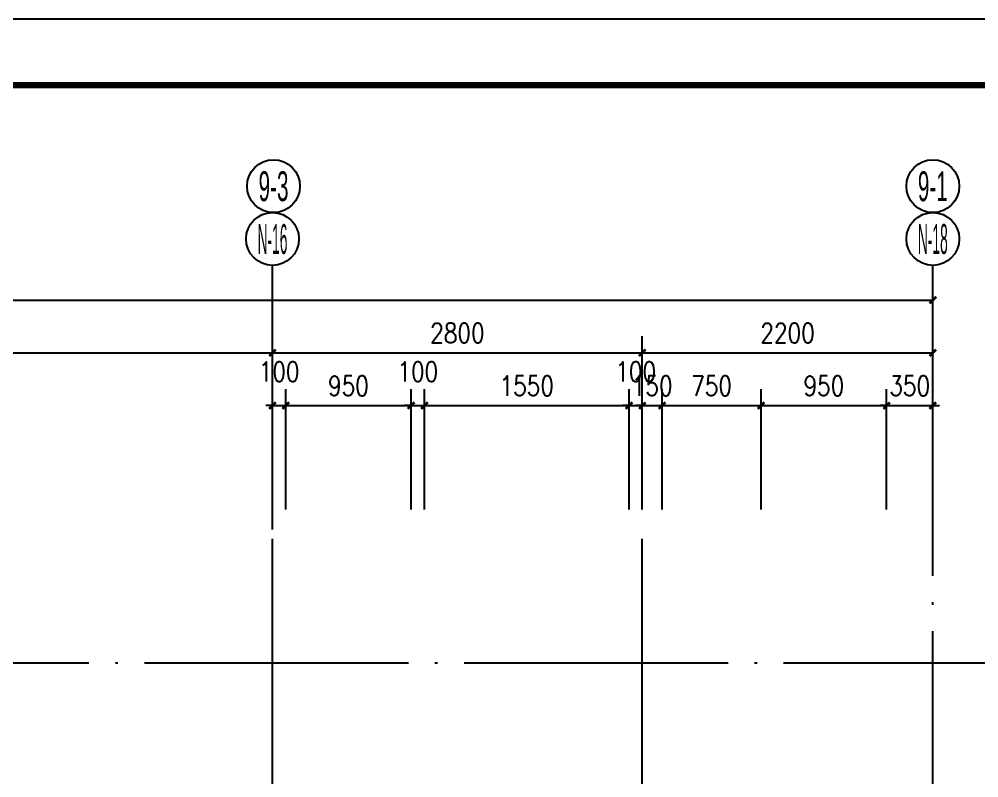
# Model space of a CAD drawing. Extents: x 718358 to 1668613, y -348838 to -159582.
# Drawn here: x 801117 to 808383, y -322164 to -316416 of the extents above; entities that cross this region are included whole.
import ezdxf
from ezdxf.enums import TextEntityAlignment as Align

# ---------------------------------------------------------------- set-up
doc = ezdxf.new("R2010")
doc.units = 0
doc.header["$LTSCALE"] = 1000
doc.linetypes.add('DOTE', pattern=[2.42, 2, -0.2, 0.02, -0.2])
for name, color, linetype in [('AXIS_TEXT', 7, 'Continuous'), ('建-图框', 4, 'Continuous'), ('建-尺寸', 73, 'Continuous'), ('建-轴标', 3, 'Continuous'), ('建-轴网', 14, 'DOTE')]:
    doc.layers.add(name, color=color, linetype=linetype)
doc.styles.add('_TCH_AXIS', font='gt宽度调整.shx', dxfattribs={"bigfont": 'gt国标汉字.shx'})
doc.styles.add('COMPLEX', font='COMPLEX')
doc.styles.add('DIM_FONT', font='SIMPLEX.shx', dxfattribs={"width": 0.8, "bigfont": 'GBCBIG.shx'})
doc.dimstyles.new('DIMN50', dxfattribs={"dimscale": 0.5, "dimtxt": 300, "dimasz": 100, "dimexe": 250, "dimexo": 300, "dimgap": 150, "dimtad": 1, "dimdec": 0, "dimzin": 0, "dimdsep": 46, "dimtxsty": 'DIM_FONT', "dimblk": 'ARCHTICK', "dimcen": 0.09, "dimdle": 1, "dimclrt": 7, "dimazin": 2, "dimtfac": 1, "dimtdec": 0, "dimtix": 1, "dimtmove": 2, "dimatfit": 3, "dimldrblk": 'ARCHTICK', "dimfxl": 1, "dimtolj": 1, "dimtzin": 0, "dimarcsym": 0})

# ---------------------------------------------------------------- blocks, each defined once
blk = doc.blocks.new('_ArchTick')
at = {"color": 0, "linetype": 'ByBlock', "const_width": 0.4}
blk.add_lwpolyline([(-0.5, -0.5), (0.5, 0.5)], dxfattribs=at)
blk = doc.blocks.new('*D192')
at = {"layer": 'Defpoints', "color": 0, "transparency": 16777216}
for p in [(808035.2, -318543.8), (769085.2, -320193.8), (808035.2, -320193.8)]:
    blk.add_point(p, dxfattribs=at)
at = {"layer": '建-轴标', "color": 0, "lineweight": -2, "transparency": 16777216}
for p, q in [((769085.2, -320043.8), (769085.2, -318418.8)), ((808035.2, -320043.8), (808035.2, -318418.8)), ((769084.7, -318543.8), (808035.7, -318543.8))]:
    blk.add_line(p, q, dxfattribs=at)
at = {"layer": '建-轴标', "color": 0, "lineweight": -2, "transparency": 16777216, "xscale": 50, "yscale": 50, "zscale": 50, "rotation": 180}
blk.add_blockref('_ArchTick', (769085.2, -318543.8), dxfattribs=at)
at = {"layer": '建-轴标', "color": 0, "lineweight": -2, "transparency": 16777216, "xscale": 50, "yscale": 50, "zscale": 50}
blk.add_blockref('_ArchTick', (808035.2, -318543.8), dxfattribs=at)
at = {"layer": '建-轴标', "color": 7, "transparency": 16777216, "insert": (788560.2, -318393.8), "char_height": 150, "attachment_point": 5, "style": 'DIM_FONT'}
blk.add_mtext('\\A1;38950', dxfattribs=at)
blk = doc.blocks.new('*D241')
at = {"layer": 'Defpoints', "color": 0, "transparency": 16777216}
for p in [(803035.2, -318943.8), (793635.2, -320193.8), (803035.2, -320193.8)]:
    blk.add_point(p, dxfattribs=at)
at = {"layer": '建-轴标', "color": 0, "lineweight": -2, "transparency": 16777216}
for p, q in [((793635.2, -320043.8), (793635.2, -318818.8)), ((803035.2, -320043.8), (803035.2, -318818.8)), ((793634.7, -318943.8), (803035.7, -318943.8))]:
    blk.add_line(p, q, dxfattribs=at)
at = {"layer": '建-轴标', "color": 0, "lineweight": -2, "transparency": 16777216, "xscale": 50, "yscale": 50, "zscale": 50, "rotation": 180}
blk.add_blockref('_ArchTick', (793635.2, -318943.8), dxfattribs=at)
at = {"layer": '建-轴标', "color": 0, "lineweight": -2, "transparency": 16777216, "xscale": 50, "yscale": 50, "zscale": 50}
blk.add_blockref('_ArchTick', (803035.2, -318943.8), dxfattribs=at)
at = {"layer": '建-轴标', "color": 7, "transparency": 16777216, "insert": (798335.2, -318793.8), "char_height": 150, "attachment_point": 5, "style": 'DIM_FONT'}
blk.add_mtext('\\A1;9400', dxfattribs=at)
blk = doc.blocks.new('*D242')
at = {"layer": 'Defpoints', "color": 0, "transparency": 16777216}
for p in [(805835.2, -318943.8), (803035.2, -320193.8), (805835.2, -320193.8)]:
    blk.add_point(p, dxfattribs=at)
at = {"layer": '建-轴标', "color": 0, "lineweight": -2, "transparency": 16777216}
for p, q in [((803035.2, -320043.8), (803035.2, -318818.8)), ((805835.2, -320043.8), (805835.2, -318818.8)), ((803034.7, -318943.8), (805835.7, -318943.8))]:
    blk.add_line(p, q, dxfattribs=at)
at = {"layer": '建-轴标', "color": 0, "lineweight": -2, "transparency": 16777216, "xscale": 50, "yscale": 50, "zscale": 50, "rotation": 180}
blk.add_blockref('_ArchTick', (803035.2, -318943.8), dxfattribs=at)
at = {"layer": '建-轴标', "color": 0, "lineweight": -2, "transparency": 16777216, "xscale": 50, "yscale": 50, "zscale": 50}
blk.add_blockref('_ArchTick', (805835.2, -318943.8), dxfattribs=at)
at = {"layer": '建-轴标', "color": 7, "transparency": 16777216, "insert": (804435.2, -318793.8), "char_height": 150, "attachment_point": 5, "style": 'DIM_FONT'}
blk.add_mtext('\\A1;2800', dxfattribs=at)
blk = doc.blocks.new('*D243')
at = {"layer": 'Defpoints', "color": 0, "transparency": 16777216}
for p in [(808035.2, -318943.8), (805835.2, -320193.8), (808035.2, -320193.8)]:
    blk.add_point(p, dxfattribs=at)
at = {"layer": '建-轴标', "color": 0, "lineweight": -2, "transparency": 16777216}
for p, q in [((805835.2, -320043.8), (805835.2, -318818.8)), ((808035.2, -320043.8), (808035.2, -318818.8)), ((805834.7, -318943.8), (808035.7, -318943.8))]:
    blk.add_line(p, q, dxfattribs=at)
at = {"layer": '建-轴标', "color": 0, "lineweight": -2, "transparency": 16777216, "xscale": 50, "yscale": 50, "zscale": 50, "rotation": 180}
blk.add_blockref('_ArchTick', (805835.2, -318943.8), dxfattribs=at)
at = {"layer": '建-轴标', "color": 0, "lineweight": -2, "transparency": 16777216, "xscale": 50, "yscale": 50, "zscale": 50}
blk.add_blockref('_ArchTick', (808035.2, -318943.8), dxfattribs=at)
at = {"layer": '建-轴标', "color": 7, "transparency": 16777216, "insert": (806935.2, -318793.8), "char_height": 150, "attachment_point": 5, "style": 'DIM_FONT'}
blk.add_mtext('\\A1;2200', dxfattribs=at)
blk = doc.blocks.new('_AXISO')
blk.add_circle((0, 0), 0.5)
at = {"layer": 'AXIS_TEXT', "style": 'COMPLEX', "width": 1.041667}
blk.add_attdef('A', text='', height=0.56, dxfattribs=at).set_placement((-0.25, -0.28), (0.25, -0.28), align=Align.FIT)
blk = doc.blocks.new('*D488')
at = {"layer": 'Defpoints', "color": 0, "transparency": 16777216}
for p in [(803135.2, -319343.8), (803035.2, -320281.2), (803135.2, -320281.2)]:
    blk.add_point(p, dxfattribs=at)
at = {"layer": '建-尺寸', "color": 0, "lineweight": -2, "transparency": 16777216}
for p, q in [((803035.2, -320131.2), (803035.2, -319218.8)), ((803135.2, -320131.2), (803135.2, -319218.8)), ((803035.2, -319343.8), (802985.2, -319343.8)), ((803035.2, -319343.8), (803135.2, -319343.8)), ((803135.2, -319343.8), (803185.2, -319343.8))]:
    blk.add_line(p, q, dxfattribs=at)
at = {"layer": '建-尺寸', "color": 0, "lineweight": -2, "transparency": 16777216, "xscale": 50, "yscale": 50, "zscale": 50}
blk.add_blockref('_ArchTick', (803035.2, -319343.8), dxfattribs=at)
at = {"layer": '建-尺寸', "color": 0, "lineweight": -2, "transparency": 16777216, "xscale": 50, "yscale": 50, "zscale": 50, "rotation": 180}
blk.add_blockref('_ArchTick', (803135.2, -319343.8), dxfattribs=at)
at = {"layer": '建-尺寸', "color": 7, "transparency": 16777216, "insert": (803085.2, -319086.3), "char_height": 150, "attachment_point": 5, "style": 'DIM_FONT'}
blk.add_mtext('\\A1;100', dxfattribs=at)
blk = doc.blocks.new('*D489')
at = {"layer": 'Defpoints', "color": 0, "transparency": 16777216}
for p in [(804085.2, -319343.8), (803135.2, -320281.2), (804085.2, -320281.2)]:
    blk.add_point(p, dxfattribs=at)
at = {"layer": '建-尺寸', "color": 0, "lineweight": -2, "transparency": 16777216}
for p, q in [((803135.2, -320131.2), (803135.2, -319218.8)), ((804085.2, -320131.2), (804085.2, -319218.8)), ((803134.7, -319343.8), (804085.7, -319343.8))]:
    blk.add_line(p, q, dxfattribs=at)
at = {"layer": '建-尺寸', "color": 0, "lineweight": -2, "transparency": 16777216, "xscale": 50, "yscale": 50, "zscale": 50, "rotation": 180}
blk.add_blockref('_ArchTick', (803135.2, -319343.8), dxfattribs=at)
at = {"layer": '建-尺寸', "color": 0, "lineweight": -2, "transparency": 16777216, "xscale": 50, "yscale": 50, "zscale": 50}
blk.add_blockref('_ArchTick', (804085.2, -319343.8), dxfattribs=at)
at = {"layer": '建-尺寸', "color": 7, "transparency": 16777216, "insert": (803610.2, -319193.8), "char_height": 150, "attachment_point": 5, "style": 'DIM_FONT'}
blk.add_mtext('\\A1;950', dxfattribs=at)
blk = doc.blocks.new('*D490')
at = {"layer": 'Defpoints', "color": 0, "transparency": 16777216}
for p in [(804185.2, -319343.8), (804085.2, -320281.2), (804185.2, -320281.2)]:
    blk.add_point(p, dxfattribs=at)
at = {"layer": '建-尺寸', "color": 0, "lineweight": -2, "transparency": 16777216}
for p, q in [((804085.2, -320131.2), (804085.2, -319218.8)), ((804185.2, -320131.2), (804185.2, -319218.8)), ((804085.2, -319343.8), (804035.2, -319343.8)), ((804085.2, -319343.8), (804185.2, -319343.8)), ((804185.2, -319343.8), (804235.2, -319343.8))]:
    blk.add_line(p, q, dxfattribs=at)
at = {"layer": '建-尺寸', "color": 0, "lineweight": -2, "transparency": 16777216, "xscale": 50, "yscale": 50, "zscale": 50}
blk.add_blockref('_ArchTick', (804085.2, -319343.8), dxfattribs=at)
at = {"layer": '建-尺寸', "color": 0, "lineweight": -2, "transparency": 16777216, "xscale": 50, "yscale": 50, "zscale": 50, "rotation": 180}
blk.add_blockref('_ArchTick', (804185.2, -319343.8), dxfattribs=at)
at = {"layer": '建-尺寸', "color": 7, "transparency": 16777216, "insert": (804135.2, -319086.3), "char_height": 150, "attachment_point": 5, "style": 'DIM_FONT'}
blk.add_mtext('\\A1;100', dxfattribs=at)
blk = doc.blocks.new('*D491')
at = {"layer": 'Defpoints', "color": 0, "transparency": 16777216}
for p in [(805735.2, -319343.8), (804185.2, -320281.2), (805735.2, -320281.2)]:
    blk.add_point(p, dxfattribs=at)
at = {"layer": '建-尺寸', "color": 0, "lineweight": -2, "transparency": 16777216}
for p, q in [((804185.2, -320131.2), (804185.2, -319218.8)), ((805735.2, -320131.2), (805735.2, -319218.8)), ((804184.7, -319343.8), (805735.7, -319343.8))]:
    blk.add_line(p, q, dxfattribs=at)
at = {"layer": '建-尺寸', "color": 0, "lineweight": -2, "transparency": 16777216, "xscale": 50, "yscale": 50, "zscale": 50, "rotation": 180}
blk.add_blockref('_ArchTick', (804185.2, -319343.8), dxfattribs=at)
at = {"layer": '建-尺寸', "color": 0, "lineweight": -2, "transparency": 16777216, "xscale": 50, "yscale": 50, "zscale": 50}
blk.add_blockref('_ArchTick', (805735.2, -319343.8), dxfattribs=at)
at = {"layer": '建-尺寸', "color": 7, "transparency": 16777216, "insert": (804960.2, -319193.8), "char_height": 150, "attachment_point": 5, "style": 'DIM_FONT'}
blk.add_mtext('\\A1;1550', dxfattribs=at)
blk = doc.blocks.new('*D492')
at = {"layer": 'Defpoints', "color": 0, "transparency": 16777216}
for p in [(805835.2, -319343.8), (805735.2, -320281.2), (805835.2, -320281.2)]:
    blk.add_point(p, dxfattribs=at)
at = {"layer": '建-尺寸', "color": 0, "lineweight": -2, "transparency": 16777216}
for p, q in [((805735.2, -320131.2), (805735.2, -319218.8)), ((805835.2, -320131.2), (805835.2, -319218.8)), ((805735.2, -319343.8), (805685.2, -319343.8)), ((805735.2, -319343.8), (805835.2, -319343.8)), ((805835.2, -319343.8), (805885.2, -319343.8))]:
    blk.add_line(p, q, dxfattribs=at)
at = {"layer": '建-尺寸', "color": 0, "lineweight": -2, "transparency": 16777216, "xscale": 50, "yscale": 50, "zscale": 50}
blk.add_blockref('_ArchTick', (805735.2, -319343.8), dxfattribs=at)
at = {"layer": '建-尺寸', "color": 0, "lineweight": -2, "transparency": 16777216, "xscale": 50, "yscale": 50, "zscale": 50, "rotation": 180}
blk.add_blockref('_ArchTick', (805835.2, -319343.8), dxfattribs=at)
at = {"layer": '建-尺寸', "color": 7, "transparency": 16777216, "insert": (805785.2, -319086.3), "char_height": 150, "attachment_point": 5, "style": 'DIM_FONT'}
blk.add_mtext('\\A1;100', dxfattribs=at)
blk = doc.blocks.new('*D493')
at = {"layer": 'Defpoints', "color": 0, "transparency": 16777216}
for p in [(805985.2, -319343.8), (805835.2, -320281.2), (805985.2, -320281.2)]:
    blk.add_point(p, dxfattribs=at)
at = {"layer": '建-尺寸', "color": 0, "lineweight": -2, "transparency": 16777216}
for p, q in [((805835.2, -320131.2), (805835.2, -319218.8)), ((805985.2, -320131.2), (805985.2, -319218.8)), ((805835.2, -319343.8), (805785.2, -319343.8)), ((805835.2, -319343.8), (805985.2, -319343.8)), ((805985.2, -319343.8), (806035.2, -319343.8))]:
    blk.add_line(p, q, dxfattribs=at)
at = {"layer": '建-尺寸', "color": 0, "lineweight": -2, "transparency": 16777216, "xscale": 50, "yscale": 50, "zscale": 50}
blk.add_blockref('_ArchTick', (805835.2, -319343.8), dxfattribs=at)
at = {"layer": '建-尺寸', "color": 0, "lineweight": -2, "transparency": 16777216, "xscale": 50, "yscale": 50, "zscale": 50, "rotation": 180}
blk.add_blockref('_ArchTick', (805985.2, -319343.8), dxfattribs=at)
at = {"layer": '建-尺寸', "color": 7, "transparency": 16777216, "insert": (805910.2, -319193.8), "char_height": 150, "attachment_point": 5, "style": 'DIM_FONT'}
blk.add_mtext('\\A1;150', dxfattribs=at)
blk = doc.blocks.new('*D494')
at = {"layer": 'Defpoints', "color": 0, "transparency": 16777216}
for p in [(806734.8, -319343.8), (805985.2, -320281.2), (806734.8, -320281.2)]:
    blk.add_point(p, dxfattribs=at)
at = {"layer": '建-尺寸', "color": 0, "lineweight": -2, "transparency": 16777216}
for p, q in [((805985.2, -320131.2), (805985.2, -319218.8)), ((806734.8, -320131.2), (806734.8, -319218.8)), ((805984.7, -319343.8), (806735.3, -319343.8))]:
    blk.add_line(p, q, dxfattribs=at)
at = {"layer": '建-尺寸', "color": 0, "lineweight": -2, "transparency": 16777216, "xscale": 50, "yscale": 50, "zscale": 50, "rotation": 180}
blk.add_blockref('_ArchTick', (805985.2, -319343.8), dxfattribs=at)
at = {"layer": '建-尺寸', "color": 0, "lineweight": -2, "transparency": 16777216, "xscale": 50, "yscale": 50, "zscale": 50}
blk.add_blockref('_ArchTick', (806734.8, -319343.8), dxfattribs=at)
at = {"layer": '建-尺寸', "color": 7, "transparency": 16777216, "insert": (806360, -319193.8), "char_height": 150, "attachment_point": 5, "style": 'DIM_FONT'}
blk.add_mtext('\\A1;750', dxfattribs=at)
blk = doc.blocks.new('*D495')
at = {"layer": 'Defpoints', "color": 0, "transparency": 16777216}
for p in [(807685.2, -319343.8), (806734.8, -320281.2), (807685.2, -320281.2)]:
    blk.add_point(p, dxfattribs=at)
at = {"layer": '建-尺寸', "color": 0, "lineweight": -2, "transparency": 16777216}
for p, q in [((806734.8, -320131.2), (806734.8, -319218.8)), ((807685.2, -320131.2), (807685.2, -319218.8)), ((806734.3, -319343.8), (807685.7, -319343.8))]:
    blk.add_line(p, q, dxfattribs=at)
at = {"layer": '建-尺寸', "color": 0, "lineweight": -2, "transparency": 16777216, "xscale": 50, "yscale": 50, "zscale": 50, "rotation": 180}
blk.add_blockref('_ArchTick', (806734.8, -319343.8), dxfattribs=at)
at = {"layer": '建-尺寸', "color": 0, "lineweight": -2, "transparency": 16777216, "xscale": 50, "yscale": 50, "zscale": 50}
blk.add_blockref('_ArchTick', (807685.2, -319343.8), dxfattribs=at)
at = {"layer": '建-尺寸', "color": 7, "transparency": 16777216, "insert": (807210, -319193.8), "char_height": 150, "attachment_point": 5, "style": 'DIM_FONT'}
blk.add_mtext('\\A1;950', dxfattribs=at)
blk = doc.blocks.new('*D496')
at = {"layer": 'Defpoints', "color": 0, "transparency": 16777216}
for p in [(808035.2, -319343.8), (807685.2, -320281.2), (808035.2, -320281.2)]:
    blk.add_point(p, dxfattribs=at)
at = {"layer": '建-尺寸', "color": 0, "lineweight": -2, "transparency": 16777216}
for p, q in [((807685.2, -320131.2), (807685.2, -319218.8)), ((808035.2, -320131.2), (808035.2, -319218.8)), ((807685.2, -319343.8), (807635.2, -319343.8)), ((807685.2, -319343.8), (808035.2, -319343.8)), ((808035.2, -319343.8), (808085.2, -319343.8))]:
    blk.add_line(p, q, dxfattribs=at)
at = {"layer": '建-尺寸', "color": 0, "lineweight": -2, "transparency": 16777216, "xscale": 50, "yscale": 50, "zscale": 50}
blk.add_blockref('_ArchTick', (807685.2, -319343.8), dxfattribs=at)
at = {"layer": '建-尺寸', "color": 0, "lineweight": -2, "transparency": 16777216, "xscale": 50, "yscale": 50, "zscale": 50, "rotation": 180}
blk.add_blockref('_ArchTick', (808035.2, -319343.8), dxfattribs=at)
at = {"layer": '建-尺寸', "color": 7, "transparency": 16777216, "insert": (807860.2, -319193.8), "char_height": 150, "attachment_point": 5, "style": 'DIM_FONT'}
blk.add_mtext('\\A1;350', dxfattribs=at)

msp = doc.modelspace()

# ---------------------------------------------------------------- linework, layer by layer
at = {"layer": '建-图框'}
msp.add_lwpolyline([(763686.8, -346115.8), (816236.8, -346115.8), (816236.8, -316415.8), (763686.8, -316415.8)], close=True, dxfattribs=at)
at = {"layer": '建-图框', "const_width": 50}
msp.add_lwpolyline([(764936.8, -345615.8), (815736.8, -345615.8), (815736.8, -316915.8), (764936.8, -316915.8)], close=True, dxfattribs=at)
at = {"layer": '建-轴标'}
for p, q in [((803035.2, -320281.2), (803035.2, -318281.2)), ((808035.2, -320281.2), (808035.2, -318281.2))]:
    msp.add_line(p, q, dxfattribs=at)
at = {"layer": '建-轴网'}
for p, q in [((803035.2, -327193.8), (803035.2, -320193.8)), ((805835.2, -327193.8), (805835.2, -320193.8)), ((808035.2, -339993.8), (808035.2, -320193.8)), ((768185.2, -321293.8), (810335.2, -321293.8))]:
    msp.add_line(p, q, dxfattribs=at)

# ---------------------------------------------------------------- block references
at = {"layer": '建-轴标'}
ref = msp.add_blockref('_AXISO', (803043, -317681.2), dxfattribs=dict(at, xscale=400, yscale=400, zscale=400))
ref.add_attrib('A', '9-3', dxfattribs={"height": 226.27, "style": '_TCH_AXIS', "width": 0.35}).set_placement((802929.9, -317794.4), (803156.2, -317794.4), align=Align.FIT)
ref = msp.add_blockref('_AXISO', (808035.2, -317681.2), dxfattribs=dict(at, xscale=400, yscale=400, zscale=400))
ref.add_attrib('A', '9-1', dxfattribs={"height": 226.27, "style": '_TCH_AXIS', "width": 0.381818}).set_placement((807922.1, -317794.4), (808148.4, -317794.4), align=Align.FIT)
ref = msp.add_blockref('_AXISO', (803035.2, -318081.2), dxfattribs=dict(at, xscale=400, yscale=400, zscale=400))
ref.add_attrib('A', 'N-16', dxfattribs={"height": 226.27, "style": '_TCH_AXIS', "width": 0.269231}).set_placement((802922, -318194.4), (803148.3, -318194.4), align=Align.FIT)
ref = msp.add_blockref('_AXISO', (808035.2, -318081.2), dxfattribs=dict(at, xscale=400, yscale=400, zscale=400))
ref.add_attrib('A', 'N-18', dxfattribs={"height": 226.27, "style": '_TCH_AXIS', "width": 0.269231}).set_placement((807922, -318194.4), (808148.3, -318194.4), align=Align.FIT)

# ---------------------------------------------------------------- dimensions: what is measured, and where the dimension line sits
at = {"layer": '建-尺寸'}
for base, p1, p2, picture, middle in [((803135.2, -319343.8), (803035.2, -320281.2), (803135.2, -320281.2), '*D488', (803085.2, -319086.3)), ((804185.2, -319343.8), (804085.2, -320281.2), (804185.2, -320281.2), '*D490', (804135.2, -319086.3)), ((805835.2, -319343.8), (805735.2, -320281.2), (805835.2, -320281.2), '*D492', (805785.2, -319086.3))]:
    dim = msp.add_linear_dim(base=base, p1=p1, p2=p2, angle=0, dimstyle='DIMN50', dxfattribs=at)
    dim.commit()
    dim.dimension.update_dxf_attribs({"geometry": picture, "text_midpoint": middle, "dimtype": 161})
for p1, p2, picture, middle in [((803135.2, -320281.2), (804085.2, -320281.2), '*D489', (803610.2, -319193.8)), ((804185.2, -320281.2), (805735.2, -320281.2), '*D491', (804960.2, -319193.8)), ((805835.2, -320281.2), (805985.2, -320281.2), '*D493', (805910.2, -319193.8)), ((805985.2, -320281.2), (806734.8, -320281.2), '*D494', (806360, -319193.8)), ((806734.8, -320281.2), (807685.2, -320281.2), '*D495', (807210, -319193.8)), ((807685.2, -320281.2), (808035.2, -320281.2), '*D496', (807860.2, -319193.8))]:
    dim = msp.add_aligned_dim(p1=p1, p2=p2, distance=937.4, dimstyle='DIMN50', dxfattribs=at)
    dim.commit()
    dim.dimension.update_dxf_attribs({"geometry": picture, "text_midpoint": middle})
at = {"layer": '建-轴标'}
for p1, p2, distance, picture, middle in [((769085.2, -320193.8), (808035.2, -320193.8), 1650, '*D192', (788560.2, -318393.8)), ((793635.2, -320193.8), (803035.2, -320193.8), 1250, '*D241', (798335.2, -318793.8)), ((803035.2, -320193.8), (805835.2, -320193.8), 1250, '*D242', (804435.2, -318793.8)), ((805835.2, -320193.8), (808035.2, -320193.8), 1250, '*D243', (806935.2, -318793.8))]:
    dim = msp.add_aligned_dim(p1=p1, p2=p2, distance=distance, dimstyle='DIMN50', dxfattribs=at)
    dim.commit()
    dim.dimension.update_dxf_attribs({"geometry": picture, "text_midpoint": middle})

doc.saveas('drawing.dxf')
